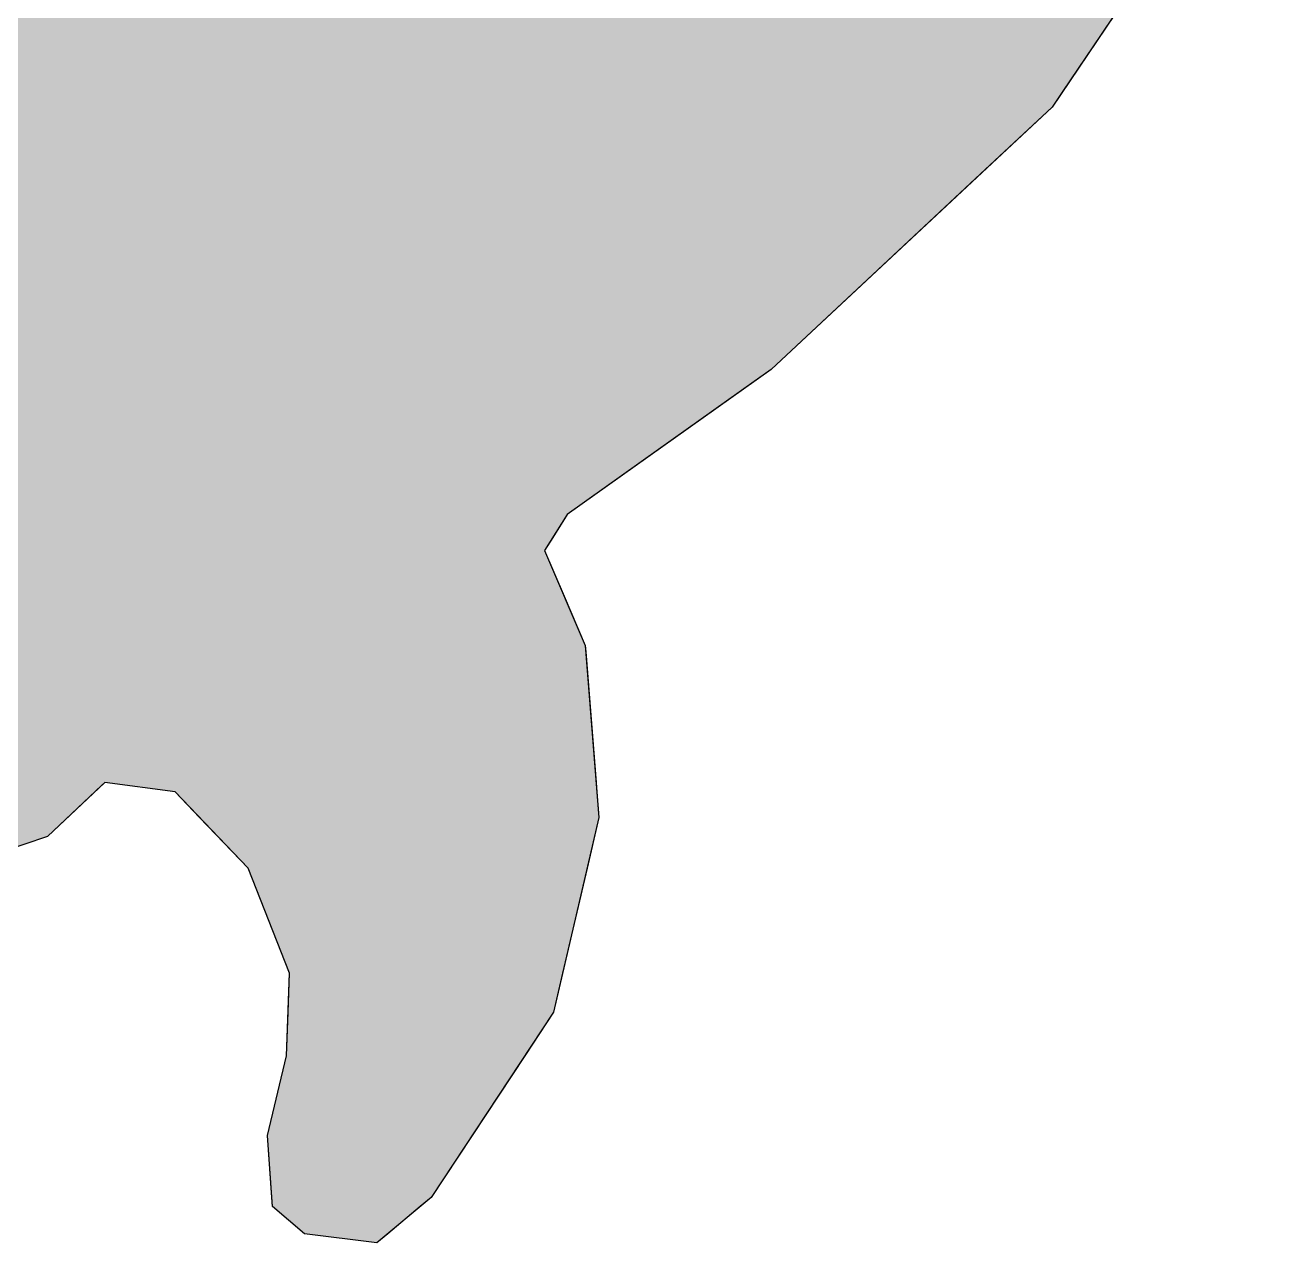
# Model space of a CAD drawing. Extents: x 2108.6 to 2122.7, y 1552.8 to 1562.7.
# Drawn here: x 2120.7735 to 2120.8541, y 1556.6471 to 1556.7251 of the extents above; entities that cross this region are included whole.
import ezdxf

# ---------------------------------------------------------------- set-up
doc = ezdxf.new("R2010")
doc.units = 0
doc.layers.get('0').update_dxf_attribs({"linetype": 'CONTINUOUS'})

# ---------------------------------------------------------------- blocks, each defined once
blk = doc.blocks.new('*U65')
at = {"color": 216, "linetype": 'CONTINUOUS'}
for p, q in [((3591.53, 1002.93), (3589.79, 1000.36)), ((3589.79, 1000.36), (3584.56, 992.61)), ((3584.56, 992.61), (3583.22, 990.63)), ((3583.22, 990.63), (3572.99, 981.07)), ((3572.99, 981.07), (3558.53, 967.56)), ((3558.53, 967.56), (3545.62, 955.49)), ((3545.62, 955.49), (3543.34, 953.88)), ((3543.34, 953.88), (3530.53, 944.78)), ((3530.53, 944.78), (3518.32, 936.11)), ((3518.32, 936.11), (3516.39, 933.02)), ((3516.39, 933.02), (3515.29, 931.26)), ((3515.29, 931.26), (3517.91, 925.16)), ((3517.91, 925.16), (3520.75, 918.54)), ((3520.75, 918.54), (3520.82, 917.69)), ((3520.82, 917.69), (3522.2, 900.23)), ((3456.01, 899.8), (3448.78, 892.99)), ((3456.46, 900.23), (3456.01, 899.8)), ((3465.84, 898.95), (3456.46, 900.23)), ((3469.13, 895.52), (3465.84, 898.95)), ((3522.2, 900.23), (3522.3, 898.95)), ((3522.3, 898.95), (3522.57, 895.52)), ((3475.64, 888.73), (3469.13, 895.52)), ((3522.57, 895.52), (3520.99, 888.73)), ((3448.78, 892.99), (3442.39, 890.86)), ((3481.18, 874.68), (3475.64, 888.73)), ((3520.99, 888.73), (3517.72, 874.68)), ((3480.98, 869.48), (3481.18, 874.68)), ((3517.72, 874.68), (3516.51, 869.48)), ((3480.76, 863.61), (3480.98, 869.48)), ((3516.51, 869.48), (3512.64, 863.61)), ((3478.2, 852.96), (3480.76, 863.61)), ((3512.64, 863.61), (3505.62, 852.96)), ((3478.81, 844.64), (3478.2, 852.96)), ((3505.62, 852.96), (3500.13, 844.64)), ((3478.9, 843.43), (3478.81, 844.64)), ((3483.15, 839.79), (3478.9, 843.43)), ((3498.67, 843.43), (3494.31, 839.79)), ((3500.13, 844.64), (3498.67, 843.43)), ((3492.85, 838.58), (3483.15, 839.79)), ((3494.31, 839.79), (3492.85, 838.58))]:
    blk.add_line(p, q, dxfattribs=at)
at = {"color": 216, "linetype": 'CONTINUOUS', "extrusion": (0, 0, -1)}
for points in [[(-3328.08, 1002.93), (-3589.79, 1000.36), (-3331.38, 1000.36)], [(-3328.08, 1002.93), (-3591.53, 1002.93), (-3589.79, 1000.36)], [(-3331.38, 1000.36), (-3584.56, 992.61), (-3331.87, 992.61)], [(-3331.38, 1000.36), (-3589.79, 1000.36), (-3584.56, 992.61)], [(-3331.87, 992.61), (-3583.22, 990.63), (-3331.53, 990.63)], [(-3331.87, 992.61), (-3584.56, 992.61), (-3583.22, 990.63)], [(-3331.53, 990.63), (-3572.99, 981.07), (-3329.89, 981.07)], [(-3331.53, 990.63), (-3583.22, 990.63), (-3572.99, 981.07)], [(-3329.89, 981.07), (-3558.53, 967.56), (-3338.81, 967.56)], [(-3329.89, 981.07), (-3572.99, 981.07), (-3558.53, 967.56)], [(-3338.81, 967.56), (-3545.62, 955.49), (-3348.41, 955.49)], [(-3338.81, 967.56), (-3558.53, 967.56), (-3545.62, 955.49)], [(-3348.41, 955.49), (-3543.34, 953.88), (-3349.7, 953.88)], [(-3348.41, 955.49), (-3545.62, 955.49), (-3543.34, 953.88)], [(-3349.7, 953.88), (-3530.53, 944.78), (-3358.22, 944.78)], [(-3349.7, 953.88), (-3543.34, 953.88), (-3530.53, 944.78)], [(-3358.22, 944.78), (-3518.32, 936.11), (-3364.01, 936.11)], [(-3358.22, 944.78), (-3530.53, 944.78), (-3518.32, 936.11)], [(-3364.01, 936.11), (-3516.39, 933.02), (-3366.07, 933.02)], [(-3364.01, 936.11), (-3518.32, 936.11), (-3516.39, 933.02)], [(-3366.07, 933.02), (-3515.29, 931.26), (-3364.83, 931.26)], [(-3366.07, 933.02), (-3516.39, 933.02), (-3515.29, 931.26)], [(-3364.83, 931.26), (-3517.91, 925.16), (-3360.53, 925.16)], [(-3364.83, 931.26), (-3515.29, 931.26), (-3517.91, 925.16)], [(-3360.53, 925.16), (-3520.75, 918.54), (-3358.63, 918.54)], [(-3360.53, 925.16), (-3517.91, 925.16), (-3520.75, 918.54)], [(-3358.63, 918.54), (-3520.82, 917.69), (-3358.39, 917.69)], [(-3358.63, 918.54), (-3520.75, 918.54), (-3520.82, 917.69)], [(-3395.92, 917.69), (-3522.2, 900.23), (-3420.05, 900.23)], [(-3395.92, 917.69), (-3520.82, 917.69), (-3522.2, 900.23)], [(-3420.05, 900.23), (-3456.01, 899.8), (-3420.64, 899.8)], [(-3420.05, 900.23), (-3456.46, 900.23), (-3456.01, 899.8)], [(-3420.64, 899.8), (-3448.78, 892.99), (-3437.21, 892.99)], [(-3420.64, 899.8), (-3456.01, 899.8), (-3448.78, 892.99)], [(-3456.46, 900.23), (-3522.3, 898.95), (-3465.84, 898.95)], [(-3456.46, 900.23), (-3522.2, 900.23), (-3522.3, 898.95)], [(-3465.84, 898.95), (-3522.57, 895.52), (-3469.13, 895.52)], [(-3465.84, 898.95), (-3522.3, 898.95), (-3522.57, 895.52)], [(-3469.13, 895.52), (-3520.99, 888.73), (-3475.64, 888.73)], [(-3469.13, 895.52), (-3522.57, 895.52), (-3520.99, 888.73)], [(-3437.21, 892.99), (-3448.78, 892.99), (-3442.39, 890.86)], [(-3475.64, 888.73), (-3517.72, 874.68), (-3481.18, 874.68)], [(-3475.64, 888.73), (-3520.99, 888.73), (-3517.72, 874.68)], [(-3481.18, 874.68), (-3516.51, 869.48), (-3480.98, 869.48)], [(-3481.18, 874.68), (-3517.72, 874.68), (-3516.51, 869.48)], [(-3480.98, 869.48), (-3512.64, 863.61), (-3480.76, 863.61)], [(-3480.98, 869.48), (-3516.51, 869.48), (-3512.64, 863.61)], [(-3480.76, 863.61), (-3505.62, 852.96), (-3478.2, 852.96)], [(-3480.76, 863.61), (-3512.64, 863.61), (-3505.62, 852.96)], [(-3478.2, 852.96), (-3500.13, 844.64), (-3478.81, 844.64)], [(-3478.2, 852.96), (-3505.62, 852.96), (-3500.13, 844.64)], [(-3478.81, 844.64), (-3498.67, 843.43), (-3478.9, 843.43)], [(-3478.81, 844.64), (-3500.13, 844.64), (-3498.67, 843.43)], [(-3478.9, 843.43), (-3494.31, 839.79), (-3483.15, 839.79)], [(-3478.9, 843.43), (-3498.67, 843.43), (-3494.31, 839.79)], [(-3483.15, 839.79), (-3494.31, 839.79), (-3492.85, 838.58)]]:
    blk.add_solid(points, dxfattribs=at)
blk = doc.blocks.new('ROCKET')
at = {"color": 216}
blk.add_lwpolyline([(3614.38, 1036.79), (3583.22, 990.63), (3545.62, 955.49), (3518.32, 936.11), (3515.29, 931.26), (3520.75, 918.54), (3522.57, 895.52), (3516.51, 869.48), (3500.13, 844.64), (3492.85, 838.58), (3483.15, 839.79), (3478.9, 843.43), (3478.2, 852.96), (3480.76, 863.61), (3481.18, 874.68), (3475.64, 888.73), (3465.84, 898.95), (3456.46, 900.23), (3448.78, 892.99), (3442.39, 890.86)], dxfattribs=at)
at = {"color": 216, "linetype": 'CONTINUOUS'}
blk.add_blockref('*U65', (0, 0), dxfattribs=at)
blk = doc.blocks.new('MYREPUBLIC')
at = {"xscale": 0.8927864447397837, "yscale": 0.8927864447397837, "zscale": 0.8927864447397837}
blk.add_blockref('ROCKET', (538.21, 127.86), dxfattribs=at)

msp = doc.modelspace()

# ---------------------------------------------------------------- block references
at = {"xscale": 0.0005358643918571, "yscale": 0.0005358643918571, "zscale": 0.0005358643918571}
msp.add_blockref('MYREPUBLIC', (2118.836545, 1556.177435), dxfattribs=at)

doc.saveas('drawing.dxf')
